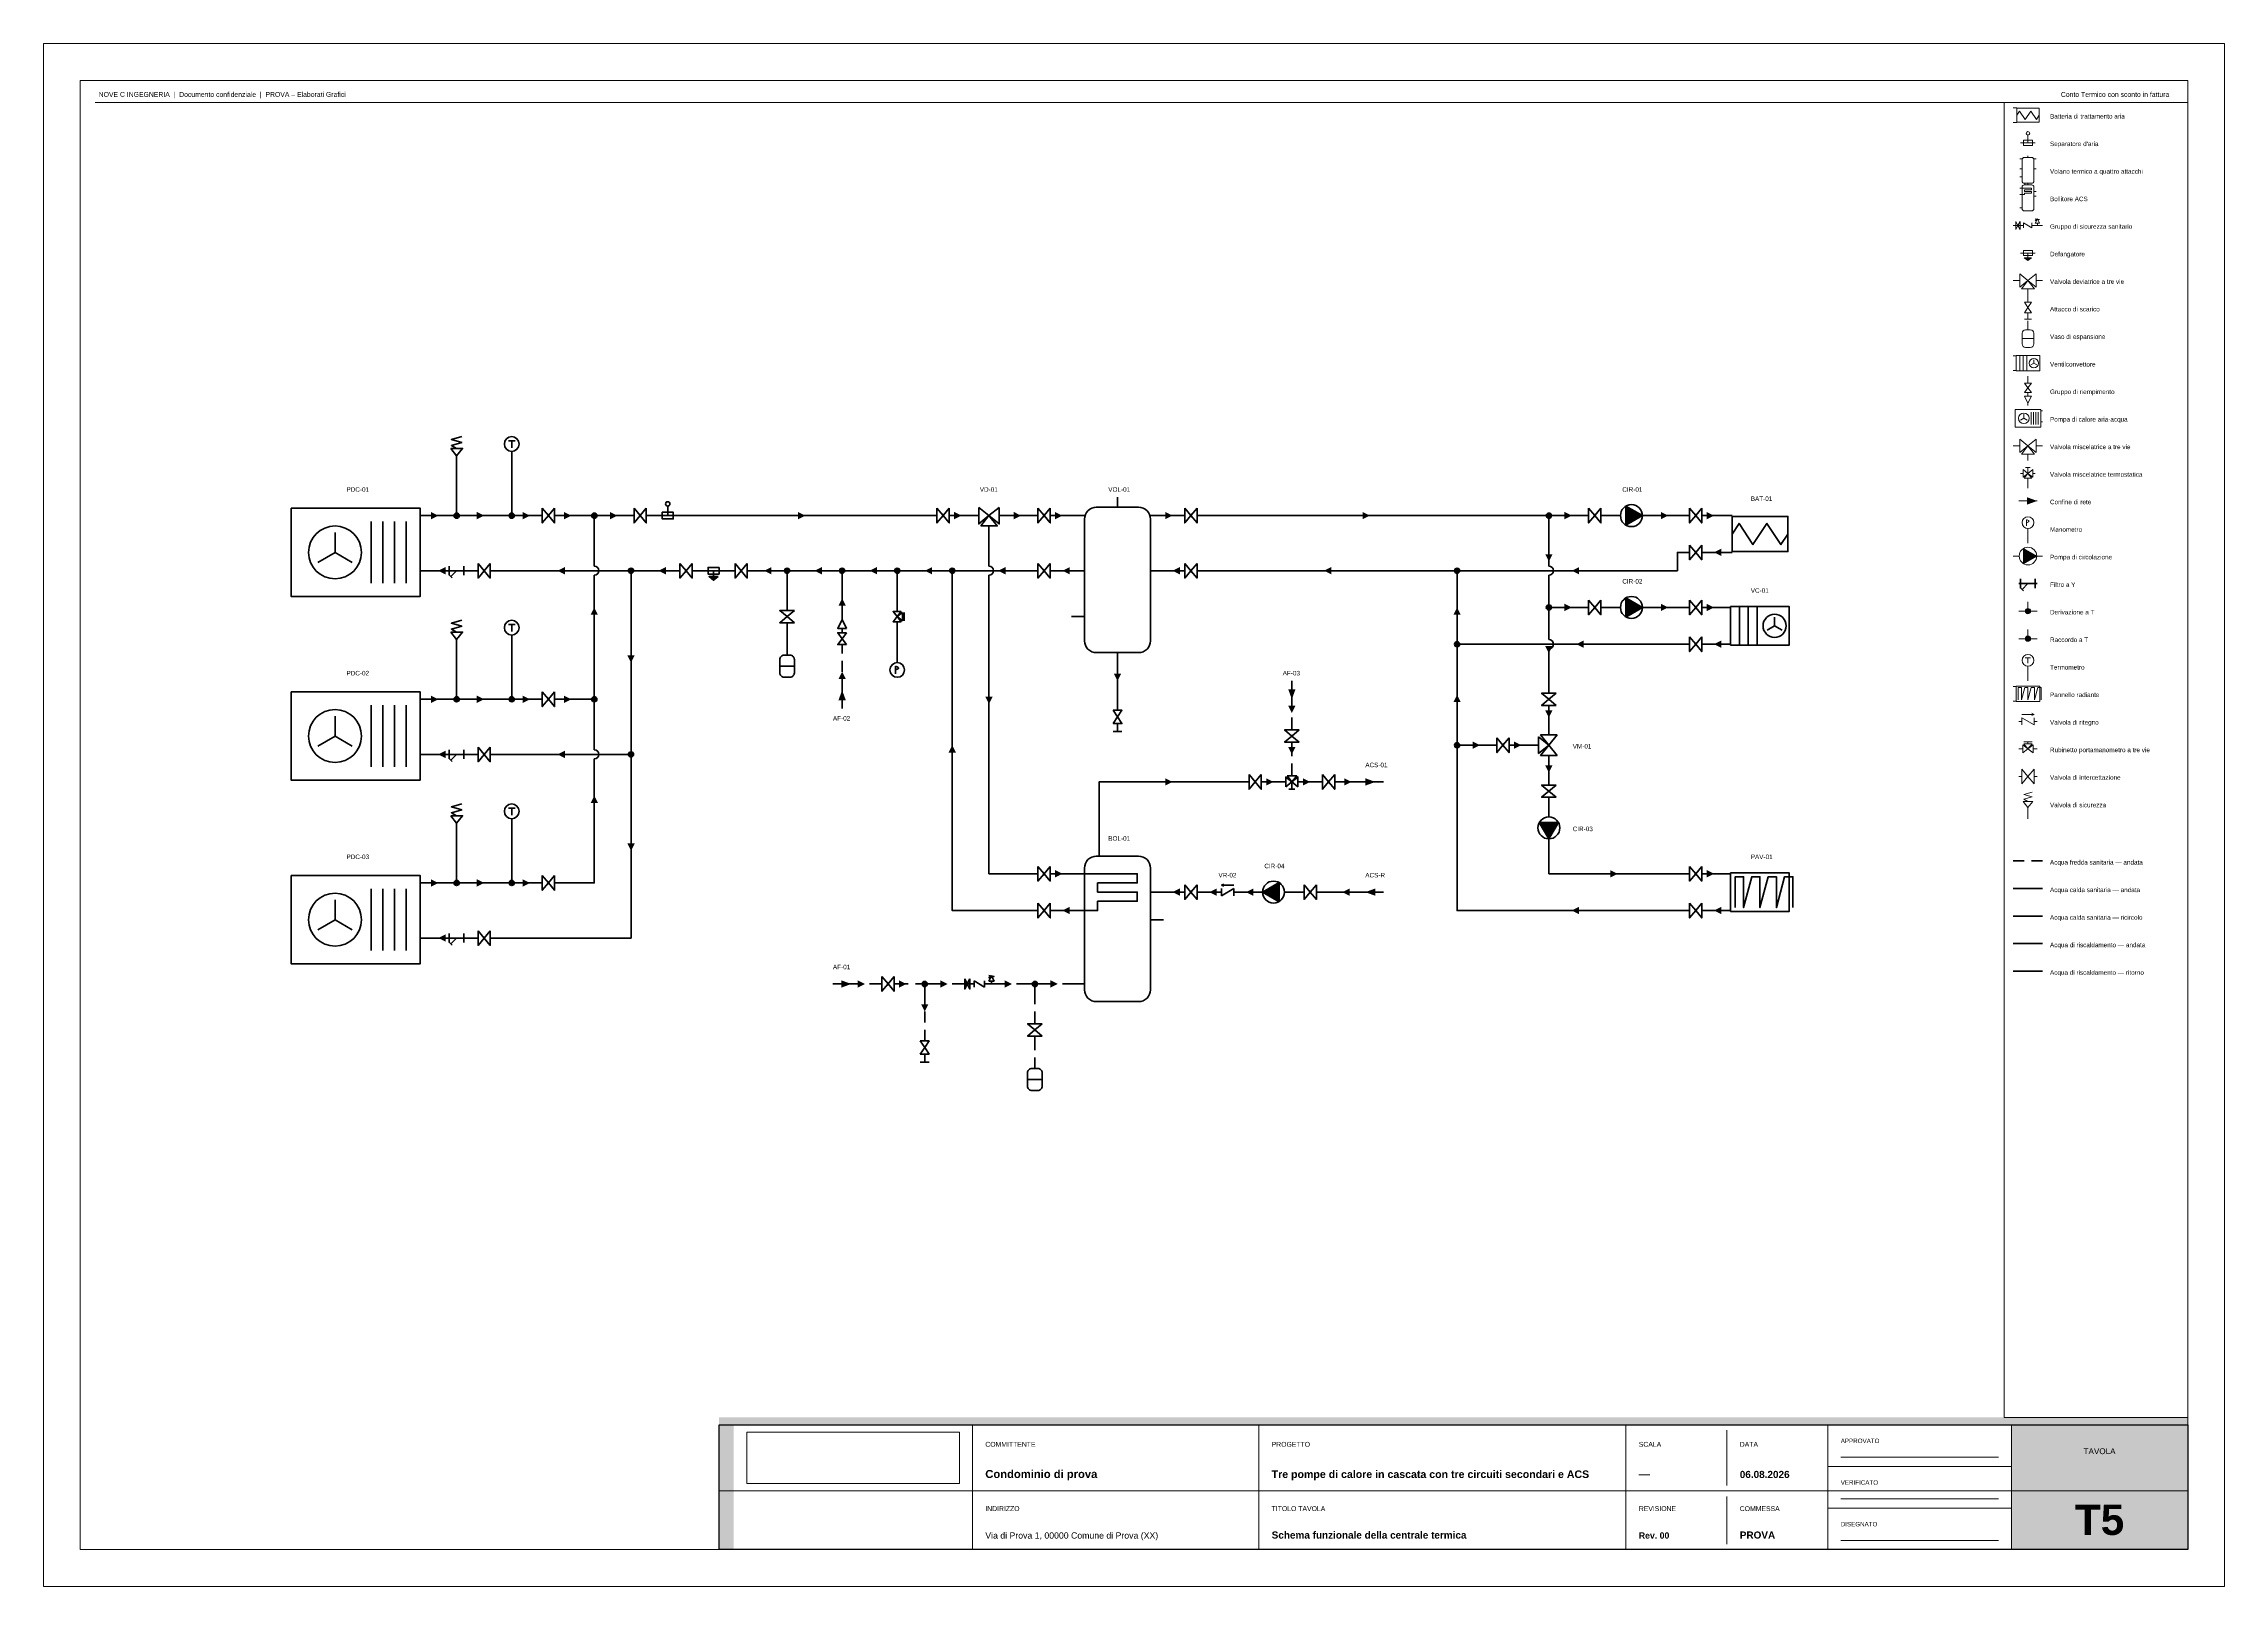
# Paper-space layout 'A2' of a CAD drawing. Header units: millimetres. Extents: x 0 to 594, y 0 to 420.
# The model-space entities are those that its viewports show. They can reach past a viewport. Long polylines and large blocks are cut down to what shows.
import ezdxf
from ezdxf.enums import TextEntityAlignment as Align

# ---------------------------------------------------------------- set-up
doc = ezdxf.new("R2010")
doc.units = ezdxf.units.MM
doc.linetypes.add('NOVEC_TRATTO_3_2', pattern=[5, 3, -2])
doc.layers.add('G-ANNO-NPLT', color=7, linetype='Continuous', lineweight=18, plot=False)
for name, color, linetype, lineweight in [('G-ANNO-TTLB', 7, 'Continuous', 18), ('M-ANNO-IDEN', 7, 'Continuous', 18), ('M-ANNO-LEGN', 7, 'Continuous', 18), ('M-DIAG-EQPM', 7, 'Continuous', 35)]:
    doc.layers.add(name, color=color, linetype=linetype, lineweight=lineweight)
for name, color, linetype, lineweight, true_color in [('M-HWTR-RETN', 142, 'Continuous', 35, 0x2471a3), ('M-HWTR-SPLY', 22, 'Continuous', 35, 0xc0392b), ('P-DOMW-CPIP', 161, 'NOVEC_TRATTO_3_2', 35, 0x5dade2), ('P-DOMW-HPIP', 30, 'Continuous', 35, 0xd68910), ('P-DOMW-RPIP', 123, 'Continuous', 35, 0x58d68d)]:
    doc.layers.add(name, color=color, linetype=linetype, lineweight=lineweight, true_color=true_color)
doc.styles.add('NOVEC_ARIAL', font='arial.ttf')
doc.styles.add('NOVEC_ARIAL_GRASSETTO', font='arialbd.ttf')
picture_1 = doc.add_image_def('image1.jpg', size_in_pixel=(2961, 716))

# ---------------------------------------------------------------- blocks, each defined once
blk = doc.blocks.new('NoveC_FlowArrow')
h = blk.add_hatch(color=0)
h.dxf.hatch_style = 1
h.paths.add_polyline_path([(0, 0), (-2, 1), (-2, -1)])
blk = doc.blocks.new('NoveC_HeatPumpAirWater')
at = {"color": 0, "linetype": 'Continuous', "lineweight": -2}
for p, q in [((40, -5), (37.6, -5)), ((14.368, -15), (14.368, -9.6)), ((24.224, -6.6), (24.224, -23.4)), ((27.392, -6.6), (27.392, -23.4)), ((30.56, -6.6), (30.56, -23.4)), ((33.728, -6.6), (33.728, -23.4)), ((14.368, -15), (9.688, -17.736)), ((14.368, -15), (19.048, -17.736)), ((40, -20), (37.6, -20))]:
    blk.add_line(p, q, dxfattribs=at)
blk.add_lwpolyline([(2.4, -3), (37.6, -3), (37.6, -27), (2.4, -27)], close=True, dxfattribs=at)
blk.add_circle((14.368, -15), 7.2, dxfattribs=at)
blk = doc.blocks.new('NoveC_TeeBranch')
at = {"linetype": 'Continuous', "lineweight": -2}
h = blk.add_hatch(color=0, dxfattribs=at)
h.dxf.hatch_style = 1
h.paths.add_polyline_path([(1.8, -2.5, 1), (3.2, -2.5, 1)])
at = {"color": 0, "linetype": 'Continuous', "lineweight": -2}
for p, q in [((2.5, 0), (2.5, -2.5)), ((0, -2.5), (5, -2.5))]:
    blk.add_line(p, q, dxfattribs=at)
blk.add_circle((2.5, -2.5), 0.7, dxfattribs=at)
blk = doc.blocks.new('NoveC_NetworkBoundary')
at = {"color": 0, "linetype": 'Continuous', "lineweight": -2}
blk.add_line((0, -2.5), (5, -2.5), dxfattribs=at)
blk = doc.blocks.new('NoveC_DrainConnection')
at = {"color": 0, "linetype": 'Continuous', "lineweight": -2}
for p, q in [((2.5, 0), (2.5, -3)), ((1.3, -8.8), (3.7, -8.8)), ((2.5, -6.6), (2.5, -8.8))]:
    blk.add_line(p, q, dxfattribs=at)
for points in [[(1.3, -3), (3.7, -3), (2.5, -4.8)], [(1.3, -6.6), (3.7, -6.6), (2.5, -4.8)]]:
    blk.add_lwpolyline(points, close=True, dxfattribs=at)
blk = doc.blocks.new('NoveC_ExpansionConnection')
at = {"color": 0, "linetype": 'Continuous', "lineweight": -2}
for p, q in [((2.5, 0), (2.5, -3)), ((0.5, -6), (4.5, -6))]:
    blk.add_line(p, q, dxfattribs=at)
blk.add_lwpolyline([(1.7, -3), (3.3, -3, -0.414214), (4.5, -4.2), (4.5, -7.8, -0.414214), (3.3, -9), (1.7, -9, -0.414214), (0.5, -7.8), (0.5, -4.2, -0.414214)], format="xyb", close=True, dxfattribs=at)
blk = doc.blocks.new('NoveC_MixingValveThermostatic')
at = {"color": 0, "linetype": 'Continuous', "lineweight": -2}
for p, q in [((0, -5), (0.85, -5)), ((1.7, -3), (3.3, -3)), ((2.5, -5), (2.5, -3)), ((4.15, -5), (5, -5)), ((2.5, -6.65), (2.5, -10))]:
    blk.add_line(p, q, dxfattribs=at)
for points in [[(0.85, -3.68), (0.85, -6.32), (2.5, -5)], [(1.18, -6.65), (3.82, -6.65), (2.5, -5)], [(4.15, -3.68), (4.15, -6.32), (2.5, -5)]]:
    blk.add_lwpolyline(points, close=True, dxfattribs=at)
blk = doc.blocks.new('NoveC_DhwCylinder')
at = {"color": 0, "linetype": 'Continuous', "lineweight": -2}
for p, q in [((7.5, 0), (7.5, -2.7)), ((25, -12.5), (21.5, -12.5)), ((25, -20), (21.5, -20)), ((0, -37.5), (3.5, -37.5))]:
    blk.add_line(p, q, dxfattribs=at)
blk.add_lwpolyline([(6.74, -2.7), (18.26, -2.7, -0.414214), (21.5, -5.94), (21.5, -39.06, -0.414214), (18.26, -42.3), (6.74, -42.3, -0.414214), (3.5, -39.06), (3.5, -5.94, -0.414214)], format="xyb", close=True, dxfattribs=at)
blk.add_lwpolyline([(0, -7.5), (7.1, -7.5), (17.9, -7.5), (17.9, -10), (7.1, -10), (7.1, -12.5), (17.9, -12.5), (17.9, -15), (7.1, -15), (7.1, -17.5), (0, -17.5)], dxfattribs=at)
blk = doc.blocks.new('NoveC_BufferFourPort')
at = {"color": 0, "linetype": 'Continuous', "lineweight": -2}
for p, q in [((12.5, 0), (12.5, -2.7)), ((0, -5), (3.5, -5)), ((25, -5), (21.5, -5)), ((0, -20), (3.5, -20)), ((25, -20), (21.5, -20)), ((0, -32.5), (3.5, -32.5)), ((12.5, -45), (12.5, -42.3))]:
    blk.add_line(p, q, dxfattribs=at)
blk.add_lwpolyline([(6.74, -2.7), (18.26, -2.7, -0.414214), (21.5, -5.94), (21.5, -39.06, -0.414214), (18.26, -42.3), (6.74, -42.3, -0.414214), (3.5, -39.06), (3.5, -5.94, -0.414214)], format="xyb", close=True, dxfattribs=at)
blk = doc.blocks.new('NoveC_AhuCoil')
at = {"color": 0, "linetype": 'Continuous', "lineweight": -2}
for p, q in [((0, -2.5), (2.4, -2.5)), ((0, -12.5), (2.4, -12.5))]:
    blk.add_line(p, q, dxfattribs=at)
blk.add_lwpolyline([(2.4, -2.7), (17.6, -2.7), (17.6, -12.3), (2.4, -12.3)], close=True, dxfattribs=at)
blk.add_lwpolyline([(2.4, -7.5), (4.3, -4.62), (8.1, -10.38), (11.9, -4.62), (15.7, -10.38), (17.6, -7.5)], dxfattribs=at)
blk = doc.blocks.new('NoveC_FanCoil')
at = {"color": 0, "linetype": 'Continuous', "lineweight": -2}
for p, q in [((0, -2.5), (2, -2.5)), ((4.4, -2.25), (4.4, -12.75)), ((6.8, -2.25), (6.8, -12.75)), ((9.2, -2.25), (9.2, -12.75)), ((14, -7.5), (14, -5.1375)), ((14, -7.5), (11.9525, -8.697)), ((14, -7.5), (16.0475, -8.697)), ((0, -12.5), (2, -12.5))]:
    blk.add_line(p, q, dxfattribs=at)
blk.add_lwpolyline([(2, -2.25), (18, -2.25), (18, -12.75), (2, -12.75)], close=True, dxfattribs=at)
blk.add_circle((14, -7.5), 3.15, dxfattribs=at)
blk = doc.blocks.new('NoveC_UnderfloorPanel')
at = {"color": 0, "linetype": 'Continuous', "lineweight": -2}
for p, q in [((0, -2.5), (2, -2.5)), ((0, -12.5), (2, -12.5))]:
    blk.add_line(p, q, dxfattribs=at)
blk.add_lwpolyline([(2, -2.25), (18, -2.25), (18, -12.75), (2, -12.75)], close=True, dxfattribs=at)
blk.add_lwpolyline([(3.28, -11.7), (3.28, -3.3), (5.52, -3.3), (5.52, -11.7), (7.76, -3.3), (10, -3.3), (10, -11.7), (12.24, -3.3), (14.48, -3.3), (14.48, -11.7), (16.72, -3.3), (18.96, -3.3), (18.96, -11.7)], dxfattribs=at)
blk = doc.blocks.new('NoveC_ValveSafety')
at = {"color": 0, "linetype": 'Continuous', "lineweight": -2}
blk.add_line((2.5, -10), (2.5, -6.2), dxfattribs=at)
blk.add_lwpolyline([(0.9, -4.2), (4.1, -4.2), (2.5, -6.2)], close=True, dxfattribs=at)
blk.add_lwpolyline([(2.5, -4.2), (1.1, -3.4), (3.9, -2.6), (1.1, -1.8), (3.9, -1)], dxfattribs=at)
blk = doc.blocks.new('NoveC_Thermometer')
at = {"color": 0, "linetype": 'Continuous', "lineweight": -2}
blk.add_line((2.5, -10), (2.5, -5), dxfattribs=at)
blk.add_circle((2.5, -3), 2, dxfattribs=at)
blk = doc.blocks.new('NoveC_Thermometer_Lettera')
at = {"color": 0, "linetype": 'Continuous', "lineweight": -2}
for p, q in [((-0.9, 0.9), (0.9, 0.9)), ((0, 0.9), (0, -1))]:
    blk.add_line(p, q, dxfattribs=at)
blk = doc.blocks.new('NoveC_TeeJunction')
at = {"linetype": 'Continuous', "lineweight": -2}
h = blk.add_hatch(color=0, dxfattribs=at)
h.dxf.hatch_style = 1
h.paths.add_polyline_path([(1.8, -2.5, 1), (3.2, -2.5, 1)])
at = {"color": 0, "linetype": 'Continuous', "lineweight": -2}
for p, q in [((2.5, 0), (2.5, -2.5)), ((0, -2.5), (5, -2.5))]:
    blk.add_line(p, q, dxfattribs=at)
blk.add_circle((2.5, -2.5), 0.7, dxfattribs=at)
blk = doc.blocks.new('NoveC_DivertingValve3way')
at = {"color": 0, "linetype": 'Continuous', "lineweight": -2}
for p, q in [((0, -5), (2.2, -5)), ((7.8, -5), (10, -5)), ((5, -7.8), (5, -10))]:
    blk.add_line(p, q, dxfattribs=at)
for points in [[(2.2, -2.76), (2.2, -7.24), (5, -5)], [(2.76, -7.8), (7.24, -7.8), (5, -5)], [(7.8, -2.76), (7.8, -7.24), (5, -5)]]:
    blk.add_lwpolyline(points, close=True, dxfattribs=at)
blk = doc.blocks.new('NoveC_MixingValve3way')
at = {"color": 0, "linetype": 'Continuous', "lineweight": -2}
for p, q in [((0, -5), (2.2, -5)), ((7.8, -5), (10, -5)), ((5, -7.8), (5, -10))]:
    blk.add_line(p, q, dxfattribs=at)
for points in [[(2.2, -2.76), (2.2, -7.24), (5, -5)], [(2.76, -7.8), (7.24, -7.8), (5, -5)], [(7.8, -2.76), (7.8, -7.24), (5, -5)]]:
    blk.add_lwpolyline(points, close=True, dxfattribs=at)
blk = doc.blocks.new('NoveC_FillingUnit')
at = {"color": 0, "linetype": 'Continuous', "lineweight": -2}
for p, q in [((2.5, 0), (2.5, -2.4)), ((2.5, -5.6), (2.5, -6.8)), ((2.5, -9.2), (2.5, -10))]:
    blk.add_line(p, q, dxfattribs=at)
for points in [[(1.3, -2.4), (3.7, -2.4), (2.5, -4)], [(1.3, -5.6), (3.7, -5.6), (2.5, -4)], [(1.3, -6.8), (3.7, -6.8), (2.5, -9.2)]]:
    blk.add_lwpolyline(points, close=True, dxfattribs=at)
blk = doc.blocks.new('NoveC_PressureGauge')
at = {"color": 0, "linetype": 'Continuous', "lineweight": -2}
blk.add_line((2.5, -10), (2.5, -5), dxfattribs=at)
blk.add_circle((2.5, -3), 2, dxfattribs=at)
blk = doc.blocks.new('NoveC_PressureGauge_Lettera')
at = {"color": 0, "linetype": 'Continuous', "lineweight": -2}
blk.add_line((-0.5, 1), (-0.5, -1.1), dxfattribs=at)
blk.add_lwpolyline([(-0.5, 1), (-0.24, 0.92), (-0.03, 0.83), (0.14, 0.75), (0.26, 0.67), (0.33, 0.58), (0.35, 0.5), (0.33, 0.42), (0.26, 0.33), (0.14, 0.25), (-0.03, 0.17), (-0.24, 0.08), (-0.5, 0)], dxfattribs=at)
blk = doc.blocks.new('NoveC_ValveIsolation')
at = {"color": 0, "linetype": 'Continuous', "lineweight": -2}
for p, q in [((0, -2.5), (0.8333, -2.5)), ((4.1667, -2.5), (5, -2.5))]:
    blk.add_line(p, q, dxfattribs=at)
for points in [[(0.8333, -0.5), (0.8333, -4.5), (2.5, -2.5)], [(4.1667, -0.5), (4.1667, -4.5), (2.5, -2.5)]]:
    blk.add_lwpolyline(points, close=True, dxfattribs=at)
blk = doc.blocks.new('NoveC_DirtSeparator')
at = {"linetype": 'Continuous', "lineweight": -2}
h = blk.add_hatch(color=0, dxfattribs=at)
h.dxf.hatch_style = 1
h.paths.add_polyline_path([(1.25, -6.6), (3.75, -6.6), (2.5, -7.6)])
at = {"color": 0, "linetype": 'Continuous', "lineweight": -2}
for p, q in [((0, -5), (5, -5)), ((2.5, -5), (2.5, -7.6))]:
    blk.add_line(p, q, dxfattribs=at)
for points in [[(1, -4.1), (4, -4.1), (4, -5.9), (1, -5.9)], [(1.25, -6.6), (3.75, -6.6), (2.5, -7.6)]]:
    blk.add_lwpolyline(points, close=True, dxfattribs=at)
blk = doc.blocks.new('NoveC_Strainer')
at = {"color": 0, "linetype": 'Continuous', "lineweight": -2}
for p, q in [((0, -2.5), (5, -2.5)), ((0.5, -1.25), (0.5, -3.75)), ((0.5464, -3.7464), (1.2536, -4.4536)), ((2.5, -2.5), (0.9, -4.1)), ((4.5, -1.25), (4.5, -3.75))]:
    blk.add_line(p, q, dxfattribs=at)
blk = doc.blocks.new('NoveC_AirSeparator')
at = {"color": 0, "linetype": 'Continuous', "lineweight": -2}
for p, q in [((0, -5), (5, -5)), ((2.5, -5), (2.5, -2.4))]:
    blk.add_line(p, q, dxfattribs=at)
blk.add_lwpolyline([(1, -4.1), (4, -4.1), (4, -5.9), (1, -5.9)], close=True, dxfattribs=at)
blk.add_circle((2.5, -1.8), 0.6, dxfattribs=at)
blk = doc.blocks.new('NoveC_PumpCirculator')
at = {"linetype": 'Continuous', "lineweight": -2}
h = blk.add_hatch(color=0, dxfattribs=at)
h.dxf.hatch_style = 1
h.paths.add_polyline_path([(3.5, -2.402), (3.5, -7.598), (8, -5)])
at = {"color": 0, "linetype": 'Continuous', "lineweight": -2}
for p, q in [((0, -5), (2, -5)), ((8, -5), (10, -5))]:
    blk.add_line(p, q, dxfattribs=at)
blk.add_lwpolyline([(3.5, -2.402), (3.5, -7.598), (8, -5)], close=True, dxfattribs=at)
blk.add_circle((5, -5), 3, dxfattribs=at)
blk = doc.blocks.new('NoveC_ValveGaugeCock3way')
at = {"color": 0, "linetype": 'Continuous', "lineweight": -2}
for p, q in [((0, -2.5), (1.1, -2.5)), ((1.38, -0.6), (3.62, -0.6)), ((2.5, -1.1), (2.5, -0.6)), ((3.9, -2.5), (5, -2.5))]:
    blk.add_line(p, q, dxfattribs=at)
for points in [[(1.1, -1.38), (1.1, -3.62), (2.5, -2.5)], [(1.38, -1.1), (3.62, -1.1), (2.5, -2.5)], [(3.9, -1.38), (3.9, -3.62), (2.5, -2.5)]]:
    blk.add_lwpolyline(points, close=True, dxfattribs=at)
blk = doc.blocks.new('NoveC_DhwSafetyGroup')
at = {"color": 0, "linetype": 'Continuous', "lineweight": -2}
for p, q in [((0, -2.5), (3.5, -2.5)), ((3.5, -1.66), (3.5, -3.34)), ((3.5, -1.66), (6.3, -3.34)), ((6.3, -1.66), (6.3, -3.34)), ((6.3, -2.5), (10, -2.5)), ((8.2, -2.5), (8.2, -1.7))]:
    blk.add_line(p, q, dxfattribs=at)
for points in [[(0.9, -1.1), (0.9, -3.9), (1.6, -2.5)], [(2.3, -1.1), (2.3, -3.9), (1.6, -2.5)], [(7.5, -1.7), (8.9, -1.7), (8.2, -0.3)]]:
    blk.add_lwpolyline(points, close=True, dxfattribs=at)
blk.add_lwpolyline([(8.2, -0.3), (7.5, -0.8), (8.9, -0.5), (7.5, -0.2)], dxfattribs=at)
blk = doc.blocks.new('NoveC_ValveCheck')
at = {"color": 0, "linetype": 'Continuous', "lineweight": -2}
for p, q in [((0, -2.5), (0.85, -2.5)), ((0.85, -0.6), (4.15, -0.6)), ((0.85, -1.51), (0.85, -3.49)), ((0.85, -1.51), (4.15, -3.49)), ((4.15, -0.6), (3.55, -0.3)), ((4.15, -0.6), (3.55, -0.9)), ((4.15, -1.51), (4.15, -3.49)), ((4.15, -2.5), (5, -2.5))]:
    blk.add_line(p, q, dxfattribs=at)

msp = doc.modelspace()

# ---------------------------------------------------------------- linework, layer by layer
at = {"layer": 'M-ANNO-LEGN', "color": 161, "linetype": 'NOVEC_TRATTO_3_2', "lineweight": 35, "true_color": 0x5dade2}
msp.add_line((536.5, 197.5), (544.5, 197.5), dxfattribs=at)
at = {"layer": 'M-ANNO-LEGN', "color": 30, "linetype": 'Continuous', "lineweight": 35, "true_color": 0xd68910}
msp.add_line((536.5, 190), (544.5, 190), dxfattribs=at)
at = {"layer": 'M-ANNO-LEGN', "color": 123, "linetype": 'Continuous', "lineweight": 35, "true_color": 0x58d68d}
msp.add_line((536.5, 182.5), (544.5, 182.5), dxfattribs=at)
at = {"layer": 'M-ANNO-LEGN', "color": 22, "linetype": 'Continuous', "lineweight": 35, "true_color": 0xc0392b}
msp.add_line((536.5, 175), (544.5, 175), dxfattribs=at)
at = {"layer": 'M-ANNO-LEGN', "color": 142, "linetype": 'Continuous', "lineweight": 35, "true_color": 0x2471a3}
msp.add_line((536.5, 167.5), (544.5, 167.5), dxfattribs=at)
at = {"layer": 'M-ANNO-LEGN'}
msp.add_lwpolyline([(534, 404), (584, 404), (584, 46), (534, 46)], close=True, dxfattribs=at)
at = {"layer": 'M-HWTR-RETN', "flags": 128}
for points in [[(447.5, 281.5), (445, 281.5), (445, 276.5), (387.5, 276.5)], [(457.5, 281.5), (452.5, 281.5)], [(110, 276.5), (105, 276.5)], [(117.5, 276.5), (115, 276.5)], [(157.5, 276.5), (122.5, 276.5)], [(160, 274), (160, 229)], [(172.5, 276.5), (162.5, 276.5)], [(180, 276.5), (177.5, 276.5)], [(187.5, 276.5), (185, 276.5)], [(200, 276.5), (192.5, 276.5)], [(202.5, 274), (202.5, 266.5)], [(215, 276.5), (205, 276.5)], [(217.5, 264), (217.5, 274)], [(230, 276.5), (220, 276.5)], [(232.5, 274), (232.5, 266.5)], [(245, 276.5), (235, 276.5)], [(270, 184), (247.5, 184), (247.5, 274)], [(270, 276.5), (250, 276.5)], [(280, 276.5), (275, 276.5)], [(310, 276.5), (305, 276.5)], [(382.5, 276.5), (315, 276.5)], [(385, 259), (385, 274)], [(202.5, 261.5), (202.5, 256.5)], [(232.5, 261.5), (232.5, 256.5)], [(447.5, 256.5), (387.5, 256.5)], [(457.5, 256.5), (452.5, 256.5)], [(385, 231.5), (385, 254)], [(110, 226.5), (105, 226.5)], [(117.5, 226.5), (115, 226.5)], [(157.5, 226.5), (122.5, 226.5)], [(447.5, 184), (385, 184), (385, 226.5)], [(387.5, 229), (395, 229)], [(400, 229), (405, 229)], [(160, 224), (160, 176.5), (122.5, 176.5)], [(280, 184), (275, 184)], [(457.5, 184), (452.5, 184)], [(110, 176.5), (105, 176.5)], [(117.5, 176.5), (115, 176.5)]]:
    msp.add_lwpolyline(points, dxfattribs=at)
at = {"layer": 'M-HWTR-SPLY', "flags": 128}
for points in [[(112.5, 294), (112.5, 304)], [(127.5, 294), (127.5, 304)], [(105, 291.5), (110, 291.5)], [(115, 291.5), (125, 291.5)], [(130, 291.5), (135, 291.5)], [(140, 291.5), (147.5, 291.5)], [(152.5, 291.5), (160, 291.5)], [(165, 291.5), (167.5, 291.5)], [(172.5, 291.5), (242.5, 291.5)], [(247.5, 291.5), (252.5, 291.5)], [(262.5, 291.5), (270, 291.5)], [(275, 291.5), (280, 291.5)], [(305, 291.5), (310, 291.5)], [(315, 291.5), (407.5, 291.5)], [(412.5, 291.5), (420, 291.5)], [(425, 291.5), (427.5, 291.5)], [(437.5, 291.5), (447.5, 291.5)], [(452.5, 291.5), (457.5, 291.5)], [(150, 277.75), (150, 289)], [(257.5, 286.5), (257.5, 277.75)], [(410, 289), (410, 277.75)], [(150, 244), (150, 275.25)], [(257.5, 275.25), (257.5, 194), (270, 194)], [(410, 275.25), (410, 269)], [(410, 264), (410, 257.75)], [(412.5, 266.5), (420, 266.5)], [(425, 266.5), (427.5, 266.5)], [(437.5, 266.5), (447.5, 266.5)], [(452.5, 266.5), (457.5, 266.5)], [(112.5, 244), (112.5, 254)], [(127.5, 244), (127.5, 254)], [(292.5, 251.5), (292.5, 241.5)], [(410, 255.25), (410, 244)], [(105, 241.5), (110, 241.5)], [(115, 241.5), (125, 241.5)], [(130, 241.5), (135, 241.5)], [(140, 241.5), (147.5, 241.5)], [(150, 227.75), (150, 239)], [(410, 239), (410, 234)], [(140, 191.5), (150, 191.5), (150, 225.25)], [(410, 224), (410, 219)], [(410, 214), (410, 211.5)], [(112.5, 194), (112.5, 204)], [(127.5, 194), (127.5, 204)], [(410, 201.5), (410, 194), (447.5, 194)], [(105, 191.5), (110, 191.5)], [(115, 191.5), (125, 191.5)], [(130, 191.5), (135, 191.5)], [(275, 194), (280, 194)], [(452.5, 194), (457.5, 194)]]:
    msp.add_lwpolyline(points, dxfattribs=at)
at = {"layer": 'M-HWTR-SPLY', "linetype": 'Continuous'}
for centre in [(150, 276.5), (257.5, 276.5), (410, 276.5), (410, 256.5), (150, 226.5)]:
    msp.add_arc(centre, 1.25, 270, 90, dxfattribs=at)
at = {"layer": 'P-DOMW-CPIP', "flags": 128}
for points in [[(217.5, 244), (217.5, 254)], [(340, 241.5), (340, 234)], [(340, 229), (340, 224)], [(220, 164), (227.5, 164)], [(232.5, 164), (237.5, 164)], [(240, 161.5), (240, 151.5)], [(242.5, 164), (250, 164)], [(260, 164), (267.5, 164)], [(270, 161.5), (270, 154)], [(272.5, 164), (280, 164)], [(270, 149), (270, 144)]]:
    msp.add_lwpolyline(points, dxfattribs=at)
at = {"layer": 'P-DOMW-HPIP', "flags": 128}
for points in [[(287.5, 201.5), (287.5, 219), (327.5, 219)], [(332.5, 219), (337.5, 219)], [(342.5, 219), (347.5, 219)], [(352.5, 219), (360, 219)]]:
    msp.add_lwpolyline(points, dxfattribs=at)
at = {"layer": 'P-DOMW-RPIP', "flags": 128}
for points in [[(305, 189), (310, 189)], [(315, 189), (320, 189)], [(325, 189), (330, 189)], [(340, 189), (342.5, 189)], [(347.5, 189), (360, 189)]]:
    msp.add_lwpolyline(points, dxfattribs=at)

# ---------------------------------------------------------------- block references
at = {"layer": 'M-ANNO-LEGN', "lineweight": 18}
for name, p, xscale, yscale in [('NoveC_AhuCoil', (536.5, 403.5), 0.4, 0.4), ('NoveC_AirSeparator', (538.5, 397), 0.8, 0.8), ('NoveC_BufferFourPort', (538.28, 389.5), 0.17777777777777778, 0.17777777777777778), ('NoveC_DhwCylinder', (538.28, 382), 0.17777777777777778, 0.17777777777777778), ('NoveC_DhwSafetyGroup', (536.5, 372.5), 0.8, 0.8), ('NoveC_DirtSeparator', (538.5, 367), 0.8, 0.8), ('NoveC_DivertingValve3way', (536.5, 359.5), 0.8, 0.8), ('NoveC_DrainConnection', (538.5, 352), 0.8, 0.8), ('NoveC_ExpansionConnection', (538.5, 344.5), 0.8, 0.8), ('NoveC_FanCoil', (536.5, 336), 0.4, 0.4), ('NoveC_FillingUnit', (538.5, 329.5), 0.8, 0.8), ('NoveC_HeatPumpAirWater', (536.5, 321), 0.2, 0.2), ('NoveC_MixingValve3way', (536.5, 314.5), 0.8, 0.8), ('NoveC_MixingValveThermostatic', (538.5, 307), 0.8, 0.8), ('NoveC_PressureGauge', (538.5, 292), 0.8, 0.8), ('NoveC_PressureGauge_Lettera', (540.5, 289.6), 0.8, 0.8), ('NoveC_PumpCirculator', (536.5, 284.5), 0.8, 0.8), ('NoveC_Thermometer', (538.5, 254.5), 0.8, 0.8), ('NoveC_Thermometer_Lettera', (540.5, 252.1), 0.8, 0.8), ('NoveC_UnderfloorPanel', (536.5, 246), 0.4, 0.4), ('NoveC_ValveSafety', (538.5, 217), 0.8, 0.8)]:
    msp.add_blockref(name, p, dxfattribs=dict(at, xscale=xscale, yscale=yscale))
for name, p in [('NoveC_NetworkBoundary', (538, 298)), ('NoveC_TeeBranch', (538, 268)), ('NoveC_TeeJunction', (538, 260.5)), ('NoveC_ValveCheck', (538, 238)), ('NoveC_ValveGaugeCock3way', (538, 230.5)), ('NoveC_ValveIsolation', (538, 223))]:
    msp.add_blockref(name, p, dxfattribs=at)
at = {"layer": 'M-ANNO-LEGN', "lineweight": 50}
msp.add_blockref('NoveC_Strainer', (538, 275.5), dxfattribs=at)
at = {"layer": 'M-DIAG-EQPM'}
for name, p in [('NoveC_ValveSafety', (110, 314)), ('NoveC_Thermometer', (125, 314)), ('NoveC_Thermometer_Lettera', (127.5, 311)), ('NoveC_HeatPumpAirWater', (65, 296.5)), ('NoveC_TeeBranch', (110, 294)), ('NoveC_TeeBranch', (125, 294)), ('NoveC_ValveIsolation', (135, 294)), ('NoveC_ValveIsolation', (160, 294)), ('NoveC_AirSeparator', (167.5, 296.5)), ('NoveC_ValveIsolation', (242.5, 294)), ('NoveC_DivertingValve3way', (252.5, 296.5)), ('NoveC_ValveIsolation', (270, 294)), ('NoveC_BufferFourPort', (280, 296.5)), ('NoveC_ValveIsolation', (310, 294)), ('NoveC_ValveIsolation', (420, 294)), ('NoveC_PumpCirculator', (427.5, 296.5)), ('NoveC_ValveIsolation', (447.5, 294)), ('NoveC_AhuCoil', (457.5, 294)), ('NoveC_ValveIsolation', (447.5, 284)), ('NoveC_ValveIsolation', (117.5, 279)), ('NoveC_ValveIsolation', (172.5, 279)), ('NoveC_ValveIsolation', (187.5, 279)), ('NoveC_ValveIsolation', (270, 279)), ('NoveC_ValveIsolation', (310, 279)), ('NoveC_ValveIsolation', (420, 269)), ('NoveC_PumpCirculator', (427.5, 271.5)), ('NoveC_ValveIsolation', (447.5, 269)), ('NoveC_ValveSafety', (110, 264)), ('NoveC_Thermometer', (125, 264)), ('NoveC_Thermometer_Lettera', (127.5, 261)), ('NoveC_FanCoil', (457.5, 269)), ('NoveC_ExpansionConnection', (200, 256.5)), ('NoveC_ValveIsolation', (447.5, 259)), ('NoveC_PressureGauge_Lettera', (232.5, 249.5)), ('NoveC_TeeBranch', (110, 244)), ('NoveC_TeeBranch', (125, 244)), ('NoveC_HeatPumpAirWater', (65, 246.5)), ('NoveC_ValveIsolation', (135, 244)), ('NoveC_DrainConnection', (290, 241.5)), ('NoveC_ValveIsolation', (117.5, 229)), ('NoveC_ValveIsolation', (395, 231.5)), ('NoveC_ValveIsolation', (327.5, 221.5)), ('NoveC_ValveIsolation', (347.5, 221.5)), ('NoveC_ValveSafety', (110, 214)), ('NoveC_Thermometer', (125, 214)), ('NoveC_Thermometer_Lettera', (127.5, 211)), ('NoveC_DhwCylinder', (280, 201.5)), ('NoveC_HeatPumpAirWater', (65, 196.5)), ('NoveC_TeeBranch', (110, 194)), ('NoveC_TeeBranch', (125, 194)), ('NoveC_ValveIsolation', (135, 194)), ('NoveC_ValveIsolation', (270, 196.5)), ('NoveC_ValveIsolation', (310, 191.5)), ('NoveC_ValveIsolation', (342.5, 191.5)), ('NoveC_ValveIsolation', (447.5, 196.5)), ('NoveC_UnderfloorPanel', (457.5, 196.5)), ('NoveC_ValveIsolation', (270, 186.5)), ('NoveC_ValveIsolation', (447.5, 186.5)), ('NoveC_ValveIsolation', (117.5, 179)), ('NoveC_NetworkBoundary', (215, 166.5)), ('NoveC_ValveIsolation', (227.5, 166.5)), ('NoveC_DhwSafetyGroup', (250, 166.5)), ('NoveC_DrainConnection', (237.5, 151.5)), ('NoveC_ExpansionConnection', (267.5, 144))]:
    msp.add_blockref(name, p, dxfattribs=at)
for name, p, rotation in [('NoveC_TeeJunction', (152.5, 289), 180), ('NoveC_TeeJunction', (412.5, 289), 180), ('NoveC_TeeJunction', (162.5, 274), 180), ('NoveC_TeeBranch', (205, 274), 180), ('NoveC_TeeBranch', (220, 274), 180), ('NoveC_TeeBranch', (235, 274), 180), ('NoveC_TeeJunction', (250, 274), 180), ('NoveC_TeeJunction', (387.5, 274), 180), ('NoveC_TeeJunction', (412.5, 269), 270), ('NoveC_ValveIsolation', (205, 266.5), 270), ('NoveC_FillingUnit', (220, 254), 180), ('NoveC_ValveGaugeCock3way', (235, 266.5), 270), ('NoveC_PressureGauge', (235, 246.5), 180), ('NoveC_TeeJunction', (387.5, 259), 270), ('NoveC_TeeJunction', (147.5, 239), 90), ('NoveC_NetworkBoundary', (342.5, 246.5), 270), ('NoveC_ValveIsolation', (412.5, 244), 270), ('NoveC_ValveIsolation', (342.5, 234), 270), ('NoveC_MixingValve3way', (415, 234), 270), ('NoveC_TeeJunction', (157.5, 224), 90), ('NoveC_TeeJunction', (387.5, 231.5), 270), ('NoveC_ValveIsolation', (412.5, 219), 270), ('NoveC_PumpCirculator', (415, 211.5), 270), ('NoveC_TeeBranch', (242.5, 161.5), 180), ('NoveC_TeeBranch', (272.5, 161.5), 180), ('NoveC_ValveIsolation', (272.5, 154), 270)]:
    msp.add_blockref(name, p, dxfattribs=dict(at, rotation=rotation))
for name, p, xscale in [('NoveC_FlowArrow', (543, 295.5), 1.375), ('NoveC_DirtSeparator', (185, 281.5), -1), ('NoveC_FlowArrow', (362.75, 219), 1.375), ('NoveC_NetworkBoundary', (365, 221.5), -1), ('NoveC_ValveCheck', (325, 191.5), -1), ('NoveC_PumpCirculator', (340, 194), -1), ('NoveC_NetworkBoundary', (365, 191.5), -1), ('NoveC_FlowArrow', (220, 164), 1.375)]:
    msp.add_blockref(name, p, dxfattribs=dict(at, xscale=xscale))
at = {"layer": 'M-DIAG-EQPM', "lineweight": 50}
for p in [(110, 279), (110, 229), (110, 179)]:
    msp.add_blockref('NoveC_Strainer', p, dxfattribs=at)
at = {"layer": 'M-DIAG-EQPM'}
for name, p, xscale, rotation in [('NoveC_FlowArrow', (217.5, 244), 1.375, 90), ('NoveC_NetworkBoundary', (220, 239), -1, 270), ('NoveC_FlowArrow', (340, 241.5), 1.375, 270), ('NoveC_MixingValveThermostatic', (337.5, 214), -1, 180), ('NoveC_FlowArrow', (360, 189), 1.375, 180)]:
    msp.add_blockref(name, p, dxfattribs=dict(at, xscale=xscale, rotation=rotation))
at = {"layer": 'M-HWTR-RETN'}
for p, rotation in [((455, 281.5), 180), ((107.5, 276.5), 180), ((140, 276.5), 180), ((167.5, 276.5), 180), ((196.25, 276.5), 180), ((210, 276.5), 180), ((225, 276.5), 180), ((240, 276.5), 180), ((260, 276.5), 180), ((277.5, 276.5), 180), ((307.5, 276.5), 180), ((348.75, 276.5), 180), ((416.25, 276.5), 180), ((217.5, 269), 90), ((385, 266.5), 90), ((417.5, 256.5), 180), ((455, 256.5), 180), ((160, 251.5), 270), ((385, 242.75), 90), ((107.5, 226.5), 180), ((140, 226.5), 180), ((247.5, 229), 90), ((160, 200.25), 270), ((277.5, 184), 180), ((416.25, 184), 180), ((455, 184), 180), ((107.5, 176.5), 180)]:
    msp.add_blockref('NoveC_FlowArrow', p, dxfattribs=dict(at, rotation=rotation))
for p in [(391.25, 229), (402.5, 229)]:
    msp.add_blockref('NoveC_FlowArrow', p, dxfattribs=at)
at = {"layer": 'M-HWTR-SPLY'}
for p in [(107.5, 291.5), (120, 291.5), (132.5, 291.5), (143.75, 291.5), (156.25, 291.5), (207.5, 291.5), (250, 291.5), (266.25, 291.5), (277.5, 291.5), (307.5, 291.5), (361.25, 291.5), (416.25, 291.5), (442.5, 291.5), (455, 291.5), (416.25, 266.5), (442.5, 266.5), (455, 266.5), (107.5, 241.5), (120, 241.5), (132.5, 241.5), (143.75, 241.5), (107.5, 191.5), (120, 191.5), (132.5, 191.5), (277.5, 194), (428.75, 194), (455, 194)]:
    msp.add_blockref('NoveC_FlowArrow', p, dxfattribs=at)
for p, rotation in [((410, 279), 270), ((150, 266.5), 90), ((410, 254), 270), ((292.5, 246.5), 270), ((257.5, 240.25), 270), ((410, 236.5), 270), ((410, 221.5), 270), ((150, 215.25), 90)]:
    msp.add_blockref('NoveC_FlowArrow', p, dxfattribs=dict(at, rotation=rotation))
at = {"layer": 'P-DOMW-CPIP'}
for p, rotation in [((217.5, 249), 90), ((340, 237.75), 270), ((340, 226.5), 270), ((240, 156.5), 270)]:
    msp.add_blockref('NoveC_FlowArrow', p, dxfattribs=dict(at, rotation=rotation))
for p in [(223.75, 164), (235, 164), (246.25, 164), (263.75, 164), (276.25, 164)]:
    msp.add_blockref('NoveC_FlowArrow', p, dxfattribs=at)
at = {"layer": 'P-DOMW-HPIP'}
for p in [(307.5, 219), (335, 219), (345, 219), (356.25, 219)]:
    msp.add_blockref('NoveC_FlowArrow', p, dxfattribs=at)
at = {"layer": 'P-DOMW-RPIP', "rotation": 180}
for p in [(307.5, 189), (317.5, 189), (327.5, 189), (353.75, 189)]:
    msp.add_blockref('NoveC_FlowArrow', p, dxfattribs=at)

# ---------------------------------------------------------------- texts
at = {"layer": 'M-ANNO-IDEN', "style": 'NOVEC_ARIAL'}
for s, p in [('PDC-01', (82.5, 298)), ('VD-01', (255, 298)), ('VOL-01', (290, 298)), ('CIR-01', (430, 298)), ('BAT-01', (465, 295.5)), ('CIR-02', (430, 273)), ('VC-01', (465, 270.5)), ('PDC-02', (82.5, 248)), ('AF-03', (337.5, 248)), ('AF-02', (215, 235.7)), ('VM-01', (416.5, 228.1)), ('ACS-01', (360, 223)), ('BOL-01', (290, 203)), ('CIR-03', (416.5, 205.6)), ('PDC-03', (82.5, 198)), ('CIR-04', (332.5, 195.5)), ('PAV-01', (465, 198)), ('VR-02', (320, 193)), ('ACS-R', (360, 193)), ('AF-01', (215, 168))]:
    msp.add_text(s, height=1.238, dxfattribs=at).set_placement(p)
at = {"layer": 'M-ANNO-LEGN', "style": 'NOVEC_ARIAL'}
for s, height, p in [('Batteria di trattamento aria', 1.2384, (546.5, 399.6)), ("Separatore d'aria", 1.2384, (546.5, 392.1)), ('Volano termico a quattro attacchi', 1.2384, (546.5, 384.6)), ('Bollitore ACS', 1.2384, (546.5, 377.1)), ('Gruppo di sicurezza sanitario', 1.2384, (546.5, 369.6)), ('Defangatore', 1.2384, (546.5, 362.1)), ('Valvola deviatrice a tre vie', 1.2384, (546.5, 354.6)), ('Attacco di scarico', 1.2384, (546.5, 347.1)), ('Vaso di espansione', 1.2384, (546.5, 339.6)), ('Ventilconvettore', 1.2384, (546.5, 332.1)), ('Gruppo di riempimento', 1.2384, (546.5, 324.6)), ('Pompa di calore aria-acqua', 1.2384, (546.5, 317.1)), ('Valvola miscelatrice a tre vie', 1.2384, (546.5, 309.6)), ('Valvola miscelatrice termostatica', 1.2384, (546.5, 302.1)), ('Confine di rete', 1.2384, (546.5, 294.6)), ('Manometro', 1.238, (546.5, 287.1)), ('Pompa di circolazione', 1.2384, (546.5, 279.6)), ('Filtro a Y', 1.238, (546.5, 272.1)), ('Derivazione a T', 1.2384, (546.5, 264.6)), ('Raccordo a T', 1.2384, (546.5, 257.1)), ('Termometro', 1.238, (546.5, 249.6)), ('Pannello radiante', 1.2384, (546.5, 242.1)), ('Valvola di ritegno', 1.2384, (546.5, 234.6)), ('Rubinetto portamanometro a tre vie', 1.2384, (546.5, 227.1)), ('Valvola di intercettazione', 1.2384, (546.5, 219.6)), ('Valvola di sicurezza', 1.2384, (546.5, 212.1)), ('Acqua fredda sanitaria — andata', 1.2384, (546.5, 196.5)), ('Acqua calda sanitaria — andata', 1.2384, (546.5, 189)), ('Acqua calda sanitaria — ricircolo', 1.2384, (546.5, 181.5)), ('Acqua di riscaldamento — andata', 1.2384, (546.5, 174)), ('Acqua di riscaldamento — ritorno', 1.2384, (546.5, 166.5))]:
    msp.add_text(s, height=height, dxfattribs=at).set_placement(p)

psp = doc.layouts.new('A2')

# ---------------------------------------------------------------- hatches: boundary and pattern name
at = {"layer": 'G-ANNO-TTLB', "true_color": 0x2abfbf}
h = psp.add_hatch(color=133, dxfattribs=at)
h.dxf.hatch_style = 1
h.paths.add_polyline_path([(184, 46), (584, 46), (584, 44), (184, 44)])
at = {"layer": 'G-ANNO-TTLB', "true_color": 0x1c2e4a}
h = psp.add_hatch(color=159, dxfattribs=at)
h.dxf.hatch_style = 1
h.paths.add_polyline_path([(184, 44), (188, 44), (188, 10), (184, 10)])
at = {"layer": 'G-ANNO-TTLB', "true_color": 0x2abfbf}
h = psp.add_hatch(color=133, dxfattribs=at)
h.dxf.hatch_style = 1
h.paths.add_polyline_path([(536, 46), (584, 46), (584, 44), (536, 44)])
at = {"layer": 'G-ANNO-TTLB', "true_color": 0x1c2e4a}
h = psp.add_hatch(color=159, dxfattribs=at)
h.dxf.hatch_style = 1
h.paths.add_polyline_path([(536, 44), (584, 44), (584, 10), (536, 10)])

# ---------------------------------------------------------------- linework, layer by layer
at = {"layer": 'G-ANNO-TTLB', "color": 254, "lineweight": 9, "true_color": 0xe0e0e0}
for p, q in [((14, 404), (580, 404)), ((253, 10), (253, 44)), ((458.5, 27.5), (458.5, 42.5)), ((486, 32.667), (536, 32.667)), ((489.5, 35.167), (532.5, 35.167)), ((458.5, 11.5), (458.5, 24.5)), ((489.5, 23.833), (532.5, 23.833)), ((486, 21.333), (536, 21.333)), ((489.5, 12.5), (532.5, 12.5))]:
    psp.add_line(p, q, dxfattribs=at)
at = {"layer": 'G-ANNO-TTLB', "color": 159, "lineweight": 15, "true_color": 0x1c2e4a}
for p, q in [((253, 10), (253, 44)), ((331, 10), (331, 44)), ((431, 10), (431, 44)), ((486, 10), (486, 44)), ((536, 10), (536, 44))]:
    psp.add_line(p, q, dxfattribs=at)
at = {"layer": 'G-ANNO-TTLB', "color": 254, "lineweight": 15, "true_color": 0xe0e0e0}
psp.add_line((184, 26), (584, 26), dxfattribs=at)
at = {"layer": 'G-ANNO-TTLB', "color": 159, "lineweight": 18, "true_color": 0x1c2e4a}
psp.add_lwpolyline([(10, 410), (584, 410), (584, 10), (10, 10)], close=True, dxfattribs=at)
at = {"layer": 'G-ANNO-TTLB', "color": 159, "lineweight": 30, "true_color": 0x1c2e4a}
psp.add_lwpolyline([(184, 44), (584, 44), (584, 10), (184, 10)], close=True, dxfattribs=at)

# ---------------------------------------------------------------- texts
at = {"layer": 'G-ANNO-TTLB', "color": 253, "true_color": 0x999999, "style": 'NOVEC_ARIAL'}
for s, height, p in [('NOVE C INGEGNERIA  |  Documento confidenziale  |  PROVA – Elaborati Grafici', 1.3349, (15, 405.5)), ('COMMITTENTE', 1.3349, (256.5, 38)), ('PROGETTO', 1.3349, (334.5, 38)), ('SCALA', 1.3349, (434.5, 38)), ('DATA', 1.3349, (462, 38)), ('APPROVATO', 1.2136, (489.5, 39)), ('VERIFICATO', 1.2136, (489.5, 27.667)), ('INDIRIZZO', 1.3349, (256.5, 20.5)), ('TITOLO TAVOLA', 1.3349, (334.5, 20.5)), ('REVISIONE', 1.3349, (434.5, 20.5)), ('COMMESSA', 1.3349, (462, 20.5)), ('DISEGNATO', 1.2136, (489.5, 16.333))]:
    psp.add_text(s, height=height, dxfattribs=at).set_placement(p)
psp.add_text('Conto Termico con sconto in fattura', height=1.3349, dxfattribs=at).set_placement((579, 405.5), align=Align.RIGHT)
at = {"layer": 'G-ANNO-TTLB', "color": 255, "true_color": 0xffffff, "transparency": 33554559, "style": 'NOVEC_ARIAL'}
psp.add_text('TAVOLA', height=1.5777, dxfattribs=at).set_placement((560, 36), align=Align.CENTER)
at = {"layer": 'G-ANNO-TTLB', "color": 59, "true_color": 0x2d2d2d}
for s, height, style, p in [('Condominio di prova', 2.1844, 'NOVEC_ARIAL_GRASSETTO', (256.5, 29.5)), ('Tre pompe di calore in cascata con tre circuiti secondari e ACS', 2.063, 'NOVEC_ARIAL_GRASSETTO', (334.5, 29.5)), ('—', 2.184, 'NOVEC_ARIAL_GRASSETTO', (434.5, 29.5)), ('06.08.2026', 1.9417, 'NOVEC_ARIAL_GRASSETTO', (462, 29.5)), ('Via di Prova 1, 00000 Comune di Prova (XX)', 1.6989, 'NOVEC_ARIAL', (256.5, 13)), ('Schema funzionale della centrale termica', 1.9417, 'NOVEC_ARIAL_GRASSETTO', (334.5, 13)), ('Rev. 00', 1.6989, 'NOVEC_ARIAL_GRASSETTO', (434.5, 13)), ('PROVA', 1.9417, 'NOVEC_ARIAL_GRASSETTO', (462, 13))]:
    psp.add_text(s, height=height, dxfattribs=dict(at, style=style)).set_placement(p)
at = {"layer": 'G-ANNO-TTLB', "color": 255, "true_color": 0xffffff, "style": 'NOVEC_ARIAL_GRASSETTO'}
psp.add_text('T5', height=8.2521, dxfattribs=at).set_placement((560, 14), align=Align.CENTER)

# ---------------------------------------------------------------- pictures from other files: only their frames are drawn
at = {"layer": 'G-ANNO-TTLB'}
image = psp.add_image(picture_1, insert=(191.552, 28), size_in_units=(57.896, 14), dxfattribs=at)

# ---------------------------------------------------------------- viewports
at = {"layer": 'G-ANNO-NPLT'}
psp.add_viewport(center=(297, 210), size=(594, 420), view_center_point=(297, 210), view_height=420, dxfattribs=at)

doc.saveas('drawing.dxf')
